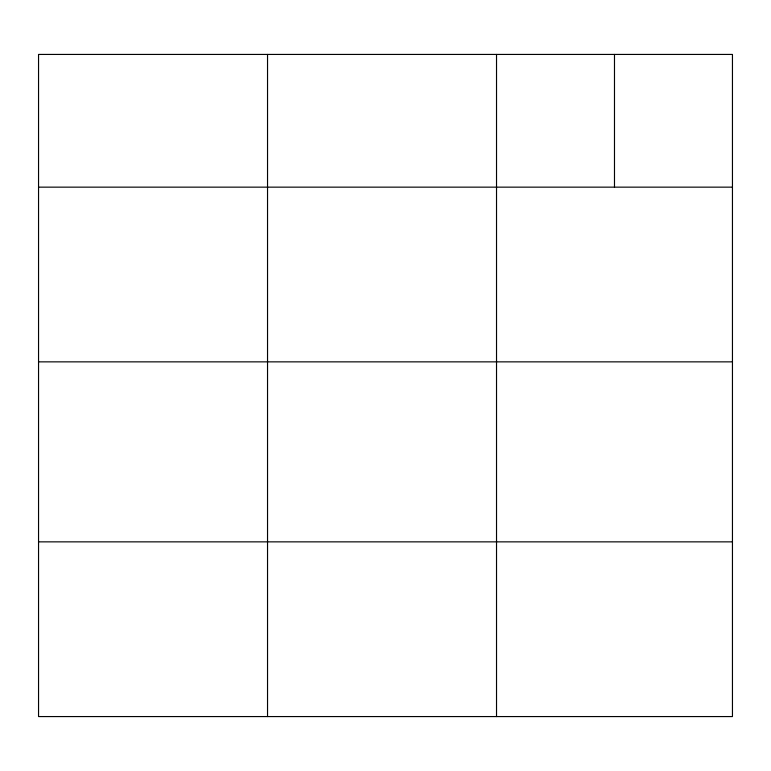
<?xml version="1.0" encoding="UTF-8"?>
<svg xmlns="http://www.w3.org/2000/svg" width="771" height="771" viewBox="0 0 771 771"><rect width="100%" height="100%" fill="white"/><g stroke="black" fill="none" stroke-linecap="round" stroke-linejoin="round"><path stroke-width="1.16" d="M732.45 361.859L732.45 54.433L38.55 54.433L38.55 716.567L732.45 716.567L732.45 361.859L38.55 361.859M38.55 187.151L732.45 187.151M38.55 541.859L732.45 541.859M614.487 54.433L614.487 187.151M496.524 54.433L496.524 716.567M267.537 54.433L267.537 716.567"/></g></svg>
